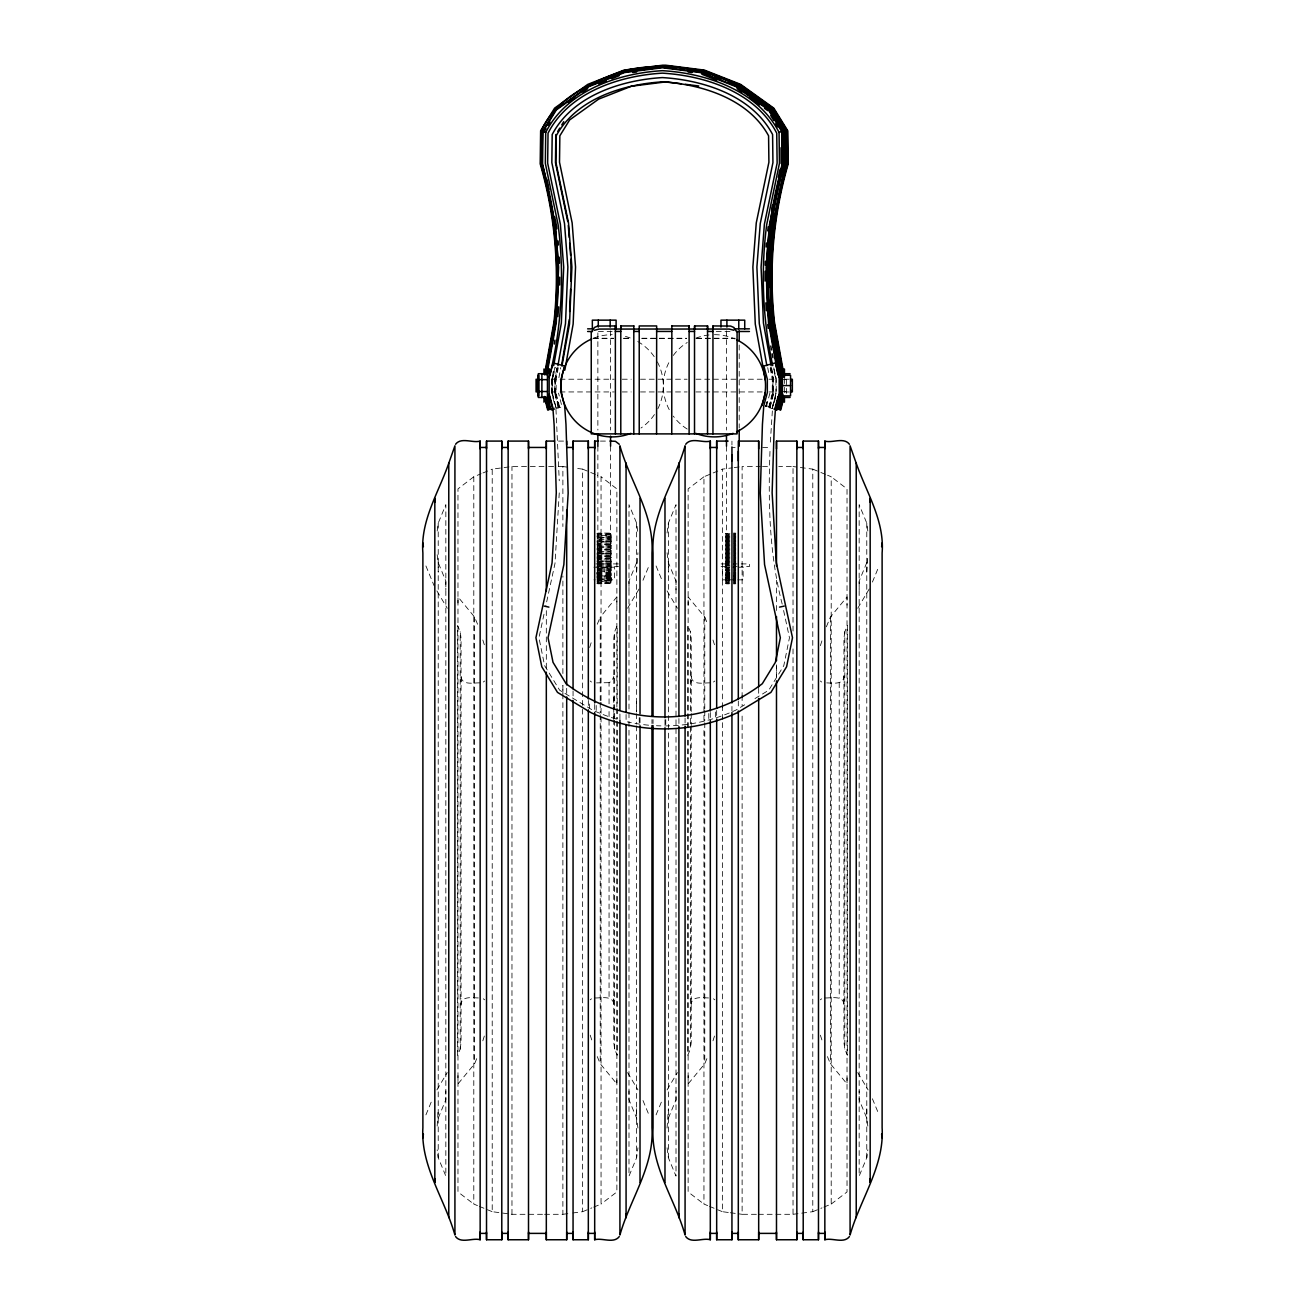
<?xml version="1.0" encoding="UTF-8"?>
<svg xmlns="http://www.w3.org/2000/svg" width="1305" height="1305" viewBox="0 0 1305 1305"><rect width="100%" height="100%" fill="white"/><g stroke="black" fill="none" stroke-linecap="round" stroke-linejoin="round"><path stroke-width="0.75" stroke-dasharray="5 3.75" d="M477.467 1205.592L473.797 1204.075L473.797 476.765L481.154 473.715M542.505 1214.303L511.968 1214.303L492.213 1211.692L492.213 469.131L511.968 466.538L546.583 466.538M511.968 1214.303L511.968 466.538M546.322 668.127L546.322 609.337M544.544 1214.303L562.879 1214.303L562.879 685.533L562.879 693.559M562.879 673.51L562.879 576.043M558.801 466.538L562.879 466.538L562.879 526.535M572.748 1212.998L582.634 1211.692L582.634 469.131L576.712 468.365M600.235 714.683L600.235 1063.738L616.874 1083.949L616.874 1075.646M600.235 700.606L600.235 617.086L616.874 596.891L616.874 605.177M593.693 1207.125L601.05 1204.075L601.05 702.449M601.05 700.442L601.05 476.765L597.364 475.232M609.06 703.803L609.06 682.662L611.915 681.014L613.774 676.512L613.774 682.107M613.774 719.447L613.774 1042.499L614.639 1049.073L617.183 1055.223L617.183 720.882M613.774 718.517L613.774 638.341L614.639 631.75L617.183 625.617L617.183 706.723M614.639 720.376L614.639 1049.073M614.639 718.403L614.639 631.75M616.874 721.176L616.874 1191.938L601.05 1204.075M616.874 707.049L616.874 488.902L601.05 476.765M628.994 712.758L628.994 1176.115L636.628 1157.698L637.933 1147.813M628.994 709.006L628.994 504.709L636.628 523.126L637.933 533.011M636.628 725.89L636.628 1157.698M636.628 711.975L636.628 523.126M690.361 718.403L690.361 1049.073L687.817 1055.223L687.817 625.617L690.361 631.75L691.226 638.341L691.226 711.486M690.361 710.556L690.361 631.75M691.226 725.433L691.226 1042.499L690.361 1049.073M707.636 1205.592L703.95 1204.075L703.95 728.353M703.95 720.376L703.95 476.765L711.307 473.715M704.765 708.648L704.765 617.086L688.126 596.891L688.126 605.177M728.288 1212.476L722.366 1211.692L722.366 717.864M722.366 707.685L722.366 469.131L732.252 467.843M756.378 1214.303L742.121 1214.303L742.121 713.59M742.121 697.555L742.121 466.538L760.456 466.538M776.491 676.871L776.491 664.832M776.491 610.495L776.491 580.236M786.524 379.641L786.524 397.454M758.417 1214.303L793.032 1214.303L793.032 645.323M793.032 631.065L793.032 466.538L778.775 466.538M793.032 1214.303L812.787 1211.692L812.787 469.131L793.032 466.538M823.847 1207.125L831.203 1204.075L831.203 476.765L827.533 475.232M769.983 451.4C768.09 502.637 769.281 554.674 782.299 604.46M770.342 442.118L772.593 407.274L775.708 395.758M559.258 492.882L555 563.401L545.686 606.417M437.175 531.037L438.219 523.126L445.837 504.709L445.837 1176.115L438.219 1157.698L437.175 1149.803M437.175 1126.085L438.219 1108.712M460.192 1049.073L461.057 1042.499L461.057 638.341L460.192 631.75L457.647 625.617L457.647 1055.223L460.192 1049.073L460.192 631.75M636.628 572.128L637.933 552.782M667.067 533.011L668.372 523.126L676.006 504.709L676.006 1176.115L668.372 1157.698L667.067 1147.813M667.067 1128.058L668.372 1108.712M844.808 631.75L843.944 638.341L843.944 1042.499L844.808 1049.073L847.353 1055.223L847.353 625.617L844.808 631.75L844.808 1049.073M866.781 572.128L867.825 554.755M867.825 531.037L866.781 523.126L859.163 504.709L859.163 1176.115L866.781 1157.698L867.825 1149.803M553.255 371.599L551.852 379.364L551.852 393.555L555.033 405.92M552.521 379.429L553.907 371.664M558.442 407.878L554.788 393.653L554.788 379.282L556.941 367.651M554.886 379.657L557.056 367.619M555.375 379.706L557.773 367.7M558.246 367.798L556.158 379.429L556.158 393.457L559.763 407.503M558.899 377.651L560.71 367.619M544.006 614.247L538.949 637.721L544.609 665.648L559.649 690.215L592.34 710.002A170.368 170.368 0 0 0 617.966 719.495M765.66 406.654L767.161 400.814M765.904 406.72L767.405 400.863M769.885 393.115L766.361 406.85L772.429 408.579M768.661 407.503L772.266 393.457L772.266 379.429L770.162 367.798M769.314 406.654L772.805 393.017L772.805 379.739L770.635 367.7M769.281 407.682L773.049 393.05M769.999 406.85L773.522 393.115M769.966 407.878L773.62 393.653L773.62 379.282L771.516 367.651M772.739 405.757L775.904 393.457M772.169 408.514L774.958 397.601M774.289 402.38L775.643 397.079M555.033 367.26L552.178 377.944L552.178 393.833L555.816 407.274M589.632 647.541L592.013 640.005M482.817 1040.819L485.215 1033.283M820.388 645.665L822.183 640.005M712.987 1040.819L715.368 1033.283M597.266 624.247L600.235 617.086M636.628 562.651L628.994 581.068L628.994 589.909M642.99 580.268L648.928 565.946M425.919 1114.878L432.591 1098.761M438.219 1118.173L445.837 1099.756L445.837 1090.931M457.973 1075.646L457.973 1083.949L474.612 1063.738L477.565 1056.593M826.359 626.808L830.388 617.086L847.027 596.891L847.027 605.177M866.781 562.651L859.163 581.068L859.163 589.909M872.409 582.063L879.081 565.946M656.072 1114.878L662.01 1100.555M668.372 1118.173L676.006 1099.756L676.006 1090.931M688.126 1075.646L688.126 1083.949L704.765 1063.738L707.734 1056.593M627.575 608.26L640.021 587.429M436.898 1089.92L447.272 1072.58M857.728 608.26L870.174 587.429M667.051 1089.92L677.425 1072.58M597.886 534.398L597.038 533.729L597.886 533.076L610.593 533.076L611.441 533.729L610.593 534.398L597.038 535.05L610.593 535.702L611.441 536.371L610.593 537.024L597.038 537.693L610.593 538.345L611.441 537.693L610.593 537.024M597.886 537.024L597.038 536.371L597.886 535.702M610.593 538.345L611.441 538.998L610.593 539.666L597.886 539.666L597.038 538.998L597.886 538.345M597.886 543.614L597.038 544.267L597.886 544.935L611.441 544.267L597.886 543.614L597.038 542.962L597.886 542.293L611.441 541.64L597.886 540.988L597.038 540.319L597.886 539.666M597.886 542.293L597.038 541.64L597.886 540.988M610.593 544.935L611.441 545.588L610.593 546.257L597.886 546.257L597.038 545.588L597.886 544.935M610.593 535.702L611.441 535.05L610.593 534.398M610.593 546.257L611.441 546.909L610.593 547.562L597.886 547.562L597.038 546.909L597.886 546.257M597.886 548.883L597.038 549.552L597.886 550.204L611.441 549.552L597.886 548.883L597.038 548.231L597.886 547.562M610.593 550.204L611.441 550.857L610.593 551.526L597.886 551.526L597.038 550.857L597.886 550.204M610.593 540.988L611.441 540.319L610.593 539.666M597.886 555.473L597.038 556.126L597.886 556.795L611.441 556.126L597.886 555.473L597.038 554.821L597.886 554.152L611.441 553.499L597.886 552.831L597.038 552.178L597.886 551.526M597.886 554.152L597.038 553.499L597.886 552.831M610.593 543.614L611.441 542.962L610.593 542.293M610.593 562.064L611.441 562.716L610.593 563.385L597.886 563.385L597.038 562.716L597.886 562.064L611.441 561.395L597.886 560.742L597.038 560.09L597.886 559.421L611.441 558.768L597.886 558.116L597.038 557.447L597.886 556.795M597.886 559.421L597.038 558.768L597.886 558.116M610.593 548.883L611.441 548.231L610.593 547.562M597.886 562.064L597.038 561.395L597.886 560.742M610.593 552.831L611.441 552.178L610.593 551.526M610.593 563.385L611.441 564.037L610.593 564.69L597.886 564.69L597.038 564.037L597.886 563.385M610.593 564.69L611.441 565.359L610.593 566.011L597.886 566.011L597.038 565.359L597.886 564.69M610.593 555.473L611.441 554.821L610.593 554.152M610.593 568.654L611.441 569.306L610.593 569.975L597.886 569.975L597.038 569.306L597.886 568.654L611.441 567.985L597.886 567.332L597.038 566.68L597.886 566.011M597.886 568.654L597.038 567.985L597.886 567.332M610.593 558.116L611.441 557.447L610.593 556.795M597.886 571.28L597.038 573.254L597.886 579.192L611.441 578.539L610.593 571.28L597.886 571.28L597.038 570.628L597.886 569.975M610.593 560.742L611.441 560.09L610.593 559.421M597.853 582.536L597.005 583.205L597.853 583.857L611.409 583.205L597.005 581.883L611.409 580.562L610.561 575.945L597.853 575.945L597.005 572.65L597.853 571.998M597.853 581.214L597.005 576.614L597.853 575.945M610.593 567.332L611.441 566.68L610.593 566.011M597.886 579.192L597.038 579.844L597.886 580.513L610.593 580.513L611.441 579.844L610.593 579.192M610.593 571.28L611.441 570.628L610.593 569.975M610.561 571.998L611.409 575.293L610.561 575.945M610.561 582.536L611.409 581.883L610.561 581.214M729.136 534.398L725.662 533.729L729.136 533.076M729.136 535.702L726.494 535.702L725.662 535.05L726.494 534.398M729.136 537.024L726.494 537.024L725.662 536.371L726.494 535.702M729.136 538.345L726.494 538.345L725.662 537.693L726.494 537.024M729.136 539.666L726.494 539.666L725.662 538.998L726.494 538.345M729.136 540.988L726.494 540.988L725.662 540.319L726.494 539.666M729.136 542.293L726.494 542.293L725.662 541.64L726.494 540.988M729.136 543.614L726.494 543.614L725.662 542.962L726.494 542.293M729.136 544.935L726.494 544.935L725.662 544.267L726.494 543.614M729.136 546.257L726.494 546.257L725.662 545.588L726.494 544.935M729.136 547.562L726.494 547.562L725.662 546.909L726.494 546.257M729.136 548.883L726.494 548.883L725.662 548.231L726.494 547.562M729.136 550.204L726.494 550.204L725.662 549.552L726.494 548.883M729.136 551.526L726.494 551.526L725.662 550.857L726.494 550.204M729.136 552.831L726.494 552.831L725.662 552.178L726.494 551.526M729.136 554.152L726.494 554.152L725.662 553.499L726.494 552.831M729.136 555.473L726.494 555.473L725.662 554.821L726.494 554.152M729.136 556.795L726.494 556.795L725.662 556.126L726.494 555.473M729.136 558.116L726.494 558.116L725.662 557.447L726.494 556.795M729.136 559.421L726.494 559.421L725.662 558.768L726.494 558.116M729.136 560.742L726.494 560.742L725.662 560.09L726.494 559.421M729.136 562.064L726.494 562.064L725.662 561.395L726.494 560.742M729.136 563.385L726.494 563.385L725.662 562.716L726.494 562.064M729.136 564.69L726.494 564.69L725.662 564.037L726.494 563.385M729.136 566.011L726.494 566.011L725.662 565.359L726.494 564.69M726.494 566.011L725.662 566.68L726.494 567.332L729.136 567.332M729.136 568.654L726.494 568.654L725.662 567.985L726.494 567.332M729.136 569.975L726.494 569.975L725.662 569.306L726.494 568.654M729.136 571.28L726.494 571.28L725.662 570.628L726.494 569.975M729.136 579.192L725.662 578.539L726.494 571.28M729.104 575.945L725.629 575.293L726.477 571.998M729.104 581.214L725.629 580.562L726.477 575.945M726.494 579.192L725.662 579.844L726.494 580.513L729.136 580.513M729.104 582.536L726.477 582.536L725.629 581.883L726.477 581.214M729.12 583.857L726.477 583.857L725.629 583.205L726.477 582.536M473.797 476.765L457.973 488.902L457.973 1191.938L473.797 1204.075M703.95 476.765L688.126 488.902L688.126 1191.938L703.95 1204.075M483.339 682.026L484.644 681.014M713.492 682.026L714.814 681.014M590.186 999.809L591.508 998.798M820.356 999.809L821.661 998.798M831.203 1204.075L847.027 1191.938L847.027 488.902L831.203 476.765M744.666 704.798L736.069 710.002A170.368 170.368 0 0 1 656.431 725.727M754.991 698.55L768.759 690.215L783.799 665.648L789.46 637.721L783.147 608.375M482.997 472.948L492.213 469.131M713.15 472.948L722.366 469.131M826.669 682.89C832.215 682.988 843.503 685.109 843.944 676.512L843.944 682.107M582.634 1211.692L591.85 1207.875M812.787 1211.692L822.003 1207.875M554.804 407.878L562.765 405.61M555.979 408.579L562.047 406.85L558.54 393.115M734.226 467.582L742.121 466.538M609.06 682.662L596.516 682.89M562.879 1214.303L570.774 1213.259M598.391 331.486L612.518 331.486M716.249 331.486L731.404 331.486M593.269 338.24L613.611 338.24M623.659 338.24L631.848 338.24M641.881 338.24L686.528 338.24M696.56 338.24L735.041 338.24M593.269 338.484L613.611 338.484M623.659 338.484L631.848 338.484M641.881 338.484L686.528 338.484M696.56 338.484L735.041 338.484M551.281 379.217L614.247 379.217M622.257 379.217L631.196 379.217M640.494 379.217L687.131 379.217M695.957 379.217L762.74 379.217M769.02 379.217L777.128 379.217M784.24 379.217L792.347 379.217M780.961 379.641L788.204 379.641M780.961 391.516L788.204 391.516M551.281 391.94L614.247 391.94M622.257 391.94L631.196 391.94M640.494 391.94L687.131 391.94M695.957 391.94L762.74 391.94M769.02 391.94L777.128 391.94M784.24 391.94L790.553 391.973M558.54 441.09L564.657 441.09M600.414 441.09L608.048 441.09M731.942 447.452L735.123 447.452M762.626 447.452L770.554 447.452M548.622 466.538L556.762 466.538M762.495 466.538L770.635 466.538M733.475 533.076L735.498 533.076M597.038 533.729L611.441 533.729M725.662 533.729L729.87 533.729M733.557 533.729L735.841 533.729M733.475 534.398L735.498 534.398M597.038 535.05L611.441 535.05M725.662 535.05L729.87 535.05M733.557 535.05L735.841 535.05M733.475 535.702L735.498 535.702M597.038 536.371L611.441 536.371M725.662 536.371L729.87 536.371M733.557 536.371L735.841 536.371M733.475 537.024L735.498 537.024M597.038 537.693L611.441 537.693M725.662 537.693L729.87 537.693M733.557 537.693L735.841 537.693M733.475 538.345L735.498 538.345M597.038 538.998L611.441 538.998M725.662 538.998L729.87 538.998M733.557 538.998L735.841 538.998M733.475 539.666L735.498 539.666M597.038 540.319L611.441 540.319M725.662 540.319L729.87 540.319M733.557 540.319L735.841 540.319M733.475 540.988L735.498 540.988M597.038 541.64L611.441 541.64M725.662 541.64L729.87 541.64M733.557 541.64L735.841 541.64M733.475 542.293L735.498 542.293M597.038 542.962L611.441 542.962M725.662 542.962L729.87 542.962M733.557 542.962L735.841 542.962M733.475 543.614L735.498 543.614M597.038 544.267L611.441 544.267M725.662 544.267L729.87 544.267M733.557 544.267L735.841 544.267M733.475 544.935L735.498 544.935M597.038 545.588L611.441 545.588M725.662 545.588L729.87 545.588M733.557 545.588L735.841 545.588M733.475 546.257L735.498 546.257M597.038 546.909L611.441 546.909M725.662 546.909L729.87 546.909M733.557 546.909L735.841 546.909M733.475 547.562L735.498 547.562M597.038 548.231L611.441 548.231M725.662 548.231L729.87 548.231M733.557 548.231L735.841 548.231M733.475 548.883L735.498 548.883M597.038 549.552L611.441 549.552M725.662 549.552L729.87 549.552M733.557 549.552L735.841 549.552M733.475 550.204L735.498 550.204M597.038 550.857L611.441 550.857M725.662 550.857L729.87 550.857M733.557 550.857L735.841 550.857M733.475 551.526L735.498 551.526M597.038 552.178L611.441 552.178M725.662 552.178L729.87 552.178M733.557 552.178L735.841 552.178M733.475 552.831L735.498 552.831M597.038 553.499L611.441 553.499M725.662 553.499L729.87 553.499M733.557 553.499L735.841 553.499M733.475 554.152L735.498 554.152M597.038 554.821L611.441 554.821M725.662 554.821L729.87 554.821M733.557 554.821L735.841 554.821M733.475 555.473L735.498 555.473M597.038 556.126L611.441 556.126M725.662 556.126L729.87 556.126M733.557 556.126L735.841 556.126M733.475 556.795L735.498 556.795M597.038 557.447L611.441 557.447M725.662 557.447L729.87 557.447M733.557 557.447L735.841 557.447M733.475 558.116L735.498 558.116M597.038 558.768L611.441 558.768M725.662 558.768L729.87 558.768M733.557 558.768L735.841 558.768M733.475 559.421L735.498 559.421M597.038 560.09L611.441 560.09M725.662 560.09L729.87 560.09M733.557 560.09L735.841 560.09M733.475 560.742L735.498 560.742M597.038 561.395L611.441 561.395M725.662 561.395L729.87 561.395M733.557 561.395L735.841 561.395M733.475 562.064L735.498 562.064M597.038 562.716L611.441 562.716M725.662 562.716L729.87 562.716M733.557 562.716L735.841 562.716M733.475 563.385L735.498 563.385M595.912 563.907L618.603 563.907M721.11 563.907L729.12 563.907M733.475 563.907L737.146 563.907M741.142 563.907L749.445 563.907L749.445 566.549L741.142 566.549M597.038 564.037L611.441 564.037M725.662 564.037L729.87 564.037M733.557 564.037L735.841 564.037M733.475 564.69L735.498 564.69M597.038 565.359L611.441 565.359M725.662 565.359L729.87 565.359M733.557 565.359L735.841 565.359M733.475 566.011L735.498 566.011M597.038 566.68L618.603 566.549M721.11 566.549L729.87 566.68M733.475 566.549L737.146 566.549M593.922 567.202L614.508 567.202L614.508 579.844L593.922 579.844M729.642 567.202L722.546 567.202L722.546 579.844L743.132 579.844L743.132 567.202L732.839 567.202M733.475 567.332L735.498 567.332M597.038 567.985L611.441 567.985M725.662 567.985L729.87 567.985M733.557 567.985L735.841 567.985M733.475 568.654L735.498 568.654M597.038 569.306L611.441 569.306M725.662 569.306L729.87 569.306M733.557 569.306L735.841 569.306M733.475 569.975L735.498 569.975M597.038 570.628L611.441 570.628M725.662 570.628L729.87 570.628M733.557 570.628L735.841 570.628M733.475 571.28L735.498 571.28M597.038 571.949L611.441 571.949M725.662 571.949L729.87 571.949M733.459 571.998L735.841 571.949M597.005 572.65L611.409 572.65M725.629 572.65L729.838 572.65M733.475 572.601L735.824 572.65M597.038 573.254L611.441 573.254M725.662 573.254L729.87 573.254M733.459 573.319L735.841 573.254M597.005 573.972L611.409 573.972M725.629 573.972L729.838 573.972M733.475 573.923L735.824 573.972M597.038 574.575L611.441 574.575M725.662 574.575L729.87 574.575M733.459 574.624L735.841 574.575M597.005 575.293L611.409 575.293M725.629 575.293L729.838 575.293M733.475 575.244L735.824 575.293M597.038 575.897L611.441 575.897M725.662 575.897L729.87 575.897M733.557 575.897L735.841 575.897M733.459 575.945L735.465 575.945M597.005 576.614L611.409 576.614M725.629 576.614L729.838 576.614M733.475 576.549L735.824 576.614M597.038 577.218L611.441 577.218M725.662 577.218L729.87 577.218M733.459 577.267L735.841 577.218M597.005 577.919L611.409 577.919M725.629 577.919L729.838 577.919M733.475 577.87L735.824 577.919M597.038 578.539L611.441 578.539M725.662 578.539L729.87 578.539M733.459 578.588L735.841 578.539M733.475 579.192L735.498 579.192M597.005 579.241L611.409 579.241M725.629 579.241L729.838 579.241M733.541 579.241L735.824 579.241M735.498 580.513L733.475 580.513L735.824 580.562M597.005 580.562L611.409 580.562M725.629 580.562L729.838 580.562M733.459 581.214L735.465 581.214M597.005 581.883L611.409 581.883M725.629 581.883L729.838 581.883M733.541 581.883L735.824 581.883M733.459 582.536L735.465 582.536M597.005 583.205L611.409 583.205M725.629 583.205L729.838 583.205M733.541 583.205L735.824 583.205M733.459 583.857L735.465 583.857M480.158 682.89C474.286 682.548 461.742 685.875 461.057 676.512L461.057 682.107M710.312 682.89C704.439 682.548 691.895 685.875 691.226 676.512L691.226 682.107M478.331 997.95C472.785 997.852 461.497 995.715 461.057 1004.312L461.057 998.733M594.689 997.95C600.561 998.292 613.105 994.965 613.774 1004.312L613.774 998.733M708.485 997.95C702.938 997.852 691.666 995.715 691.226 1004.312L691.226 998.733M824.842 997.95C830.714 998.292 843.258 994.965 843.944 1004.312L843.944 998.733M562.879 466.538L566.827 467.06M730.262 1212.737L742.121 1214.303M765.66 405.61L773.604 407.878M812.787 469.131L825.69 474.482M582.634 469.131L595.52 474.482M709.48 1206.358L722.366 1211.692M479.31 1206.358L492.213 1211.692M820.356 681.014L821.661 682.026M590.186 681.014L591.508 682.026M713.492 998.798L714.814 999.809M483.339 998.798L484.644 999.809M477.565 624.247L474.612 617.086L457.973 596.891L457.973 605.177M827.435 1056.593L830.388 1063.738L847.027 1083.949L847.027 1075.646M667.051 590.904L677.425 608.26M857.728 1072.58L868.102 1089.92M436.898 590.904L447.272 608.26M627.575 1072.58L637.949 1089.92M704.765 617.086L707.734 624.247M667.067 552.782L668.372 562.651L676.006 581.068L676.006 589.909M656.072 565.946L662.01 580.268M872.409 1098.761L879.081 1114.878M867.825 1126.085L866.781 1118.173L859.163 1099.756L859.163 1090.931M437.175 554.755L438.219 562.651L445.837 581.068L445.837 589.909M425.919 565.946L434.076 585.651M642.99 1100.555L648.928 1114.878M637.933 1128.058L636.628 1118.173L628.994 1099.756L628.994 1090.931M597.266 1056.593L600.235 1063.738M712.987 640.005L714.781 645.665M820.388 1035.175L822.183 1040.819M482.817 640.005L484.612 645.665M590.219 1035.175L592.013 1040.819M773.865 369.054L776.23 377.944L776.23 393.833M555.604 393.017L559.111 406.654M555.375 393.05L559.127 407.682M554.886 393.115L558.409 406.85M552.521 393.457L556.24 408.514M773.8 367.798L775.904 379.429M771.353 367.619L773.522 379.657M770.88 367.667L773.049 379.706M767.715 367.619L769.151 375.644M555.963 409.232L559.258 480.762M866.781 523.126L866.781 1157.698M866.781 1108.712L866.781 1118.173M839.213 682.662L839.213 998.162M830.388 617.086L830.388 1063.738M784.648 378.548L784.648 392.658M776.491 666.121L776.491 676.202M775.904 393.963L775.904 379.07A413.979 413.979 0 0 1 773.588 369.478M772.919 379.364L772.919 393.555M758.678 688.29L758.678 694.929M742.121 695.549L742.121 705.581M739.201 345.042L739.201 428.007M738.304 700.948L738.304 708.468M731.942 441.09L731.942 444.972M731.942 706.445L731.942 710.98M726.494 330.866L726.494 430.046M726.494 446.228L726.477 583.857M722.366 705.662L722.366 719.903M716.673 710.475L716.673 718.549M715.368 712.024L715.368 718.011M710.312 712.497L710.312 719.006M708.794 713.509L708.794 719.544M704.765 710.654L704.765 720.703M704.765 722.725L704.765 1063.738M691.226 713.476L691.226 724.52M685.076 718.027L685.076 724.112M678.926 718.533L678.926 726.624M668.372 523.126L668.372 1157.698M668.372 562.651L668.372 572.128M665.762 719.561L665.762 725.547M664.979 719.691L664.979 726.135M653.038 719.561L653.038 723.541M651.962 719.561L651.962 723.541M640.021 717.668L640.021 724.096M639.238 717.571L639.238 723.541M636.628 701.535L636.628 711.682M636.628 713.721L636.628 724.063M636.628 1108.712L636.628 1118.173M626.074 714.488L626.074 720.556M619.924 713.982L619.924 720.05M617.183 708.746L617.183 718.859M616.874 708.566L616.874 719.153M613.774 697.523L613.774 705.499M613.774 707.489L613.774 717.456M610.577 330.866L610.577 430.046M610.577 446.228L610.561 583.857M609.06 711.519L609.06 998.162M604.215 567.202L604.215 579.844M600.235 702.612L600.235 712.661M597.869 332.889L597.869 430.046M597.869 446.228L597.853 583.857M596.206 705.467L596.206 711.502M594.689 704.423L594.689 710.98M589.632 704.031L589.632 708.028M588.327 700.475L588.327 711.029M573.058 690.916L573.058 698.942M566.696 688.29L566.696 694.929M555.506 379.364L555.506 393.555M554.837 379.298L554.837 393.637M552.521 393.963L552.521 379.07A413.979 413.979 0 0 0 555.245 367.553M551.428 378.956L551.428 394.11M474.612 617.086L474.612 1063.738M438.219 523.126L438.219 1157.698M438.219 562.651L438.219 572.128M657.377 361.893A51.107 51.107 0 0 1 657.377 409.672M654.441 414.566A51.107 51.107 0 0 1 640.983 428.024M593.53 338.207A51.107 51.107 0 0 1 612.192 334.667M625.421 336.413A51.107 51.107 0 0 1 630.87 338.207M637.754 341.519A51.107 51.107 0 0 1 654.441 356.999M687.229 429.068A51.107 51.107 0 0 1 673.298 416.132M669.237 409.672A51.107 51.107 0 0 1 669.237 361.893M673.298 355.433A51.107 51.107 0 0 1 687.229 342.497M695.744 338.207A51.107 51.107 0 0 1 710.605 334.814M714.422 334.667A51.107 51.107 0 0 1 734.862 338.941M648.618 725.189A170.368 170.368 0 0 1 627.411 721.877"/><path stroke-width="1.5" d="M448.773 1217.598L448.773 463.242L454.923 445.804L454.923 1235.036C444.826 1199.05 420.536 1166.442 422.885 1127.797L422.885 553.026C420.292 520.679 438.545 492.67 448.773 463.242M455.559 1236.569C461.154 1243.959 472.655 1237.548 480.158 1239.75L480.158 441.09C472.655 443.292 461.154 436.881 455.559 444.271M486.52 1239.75L486.52 441.09L501.789 441.09L501.789 1239.75L486.52 1239.75L486.52 1231.969M508.151 1239.75L508.151 441.09L528.509 441.09L528.509 1239.75L508.151 1239.75L508.151 1231.969M566.696 1231.969L566.696 1239.75L546.322 1239.75L546.322 672.157M546.322 591.034L546.322 441.09L554.478 441.09M566.696 1239.75L566.696 696.935M566.696 684.897L566.696 510.173M588.327 1231.969L588.327 1239.75L573.058 1239.75L573.058 700.394M573.058 688.909L573.058 441.09L588.327 441.09L588.327 698.942M588.327 1239.75L588.327 710.475M619.288 1236.569C613.693 1243.959 602.176 1237.548 594.689 1239.75L594.689 712.497M594.689 702.955L594.689 441.09L598.506 441.09M619.924 720.05L619.924 1235.036C630.005 1199.05 654.294 1166.442 651.962 1127.797L651.962 725.547M619.924 709.936L619.924 445.804C630.005 481.79 654.294 514.382 651.962 553.026L651.962 715.58M626.074 724.601L626.074 1217.598L626.074 1213.911M626.074 712.481L626.074 463.242L626.074 466.913M640.021 1182.477L640.021 725.727M640.021 713.656L640.021 498.347M653.038 725.547L653.038 1127.797C650.706 1166.442 674.995 1199.05 685.076 1235.036L685.076 726.135M653.038 715.58L653.038 553.026C650.706 514.382 674.995 481.79 685.076 445.804L685.076 716.005M664.979 1182.477L664.979 727.733M664.979 717.668L664.979 498.347M678.926 726.624L678.926 1217.598L678.926 1213.911M678.926 716.51L678.926 463.242L678.926 466.913M685.712 1236.569C691.307 1243.959 702.824 1237.548 710.312 1239.75L710.312 720.556M710.312 710.98L710.312 441.09C702.824 443.292 691.307 436.881 685.712 444.271M731.942 712.497L731.942 1239.75L716.673 1239.75L716.673 719.006M716.673 708.468L716.673 441.09L728.125 441.09M731.942 702.955L731.942 454.695M758.678 1231.969L758.678 1239.75L738.304 1239.75L738.304 710.98M738.304 698.942L738.304 441.09L758.678 441.09L758.678 448.855M758.678 1239.75L758.678 698.371M758.678 686.903L758.678 441.09M776.491 566.109L776.491 441.09L796.849 441.09L796.849 1239.75L776.491 1239.75L776.491 680.884M776.491 660.819L776.491 616.547M803.211 1239.75L803.211 441.09L818.48 441.09L818.48 1239.75L803.211 1239.75L803.211 1231.969M849.441 1236.569C843.846 1243.959 832.345 1237.548 824.842 1239.75L824.842 441.09C832.345 443.292 843.846 436.881 849.441 444.271M856.227 1217.598L856.227 463.242L850.077 445.804L850.077 1235.036C860.174 1199.05 884.464 1166.442 882.115 1127.797L882.115 553.026C884.708 520.679 866.455 492.67 856.227 463.242M739.804 86.114C704.113 67.86 663.364 61.449 624.116 70.633C591.622 81.938 555.979 97.696 541.135 130.973L540.727 163.859A408.449 408.449 0 0 1 554.446 322.205L544.984 374.714M769.037 322.351A409.444 409.444 0 0 1 782.723 163.712L782.331 131.397L768.857 109.522L736.167 86.114L700.345 71.987L662.385 67.191L624.426 71.987L588.604 86.114L555.93 109.522L542.44 131.397L542.032 163.712A409.444 409.444 0 0 1 555.734 322.351M777.927 374.91L768.466 322.433L766.149 267.297L769.412 224.982L782.184 163.647L781.777 131.56L768.449 109.946L735.906 86.636L700.214 72.558L662.385 67.762L624.557 72.558L588.865 86.636L556.322 109.946L542.994 131.56L542.586 163.647L555.359 224.982L558.622 267.297L556.305 322.433L547.187 372.953M772.739 365.628A413.979 413.979 0 0 1 766.704 224.558L779.444 163.353L779.052 132.441C758.107 90.681 706.38 73.178 662.385 70.682C618.391 73.178 566.664 90.681 545.718 132.441L545.327 163.353L558.083 224.558A413.979 413.979 0 0 1 549.829 375.236M555.832 134.513L555.473 162.652L567.74 221.573M569.306 319.529L561.9 363.671M569.649 311.471L570.579 289.286M570.921 281.228L570.905 259.206M422.885 1137.944L423.391 1134.094M881.609 546.73L882.115 542.896M544.462 374.666L553.94 322.139A408.057 408.057 0 0 0 540.205 163.908L540.629 130.81L554.592 108.152L587.772 84.385L623.986 70.111L662.385 65.25L704.308 70.633L740.408 84.874L773.441 108.543L787.274 130.973L787.698 163.859A408.449 408.449 0 0 0 773.963 322.205L783.783 376.656M546.289 374.845L555.751 322.351M553.646 365.71L561.346 323.053L563.695 267.199L560.383 224.199L547.643 163.109L548.035 133.175C568.915 92.394 619.206 75.706 662.385 73.145C705.565 75.706 755.856 92.394 776.736 133.175L777.128 163.109L764.387 224.199L761.076 267.199L763.441 323.053L771.125 365.71M557.904 365.677L565.489 323.558L567.871 267.117L564.51 223.53L551.836 162.652L552.194 134.513C572.618 95.705 621.05 80.094 662.385 77.582C703.721 80.094 752.153 95.705 772.593 134.513L772.935 162.652L760.26 223.53L756.9 267.117L759.282 323.558L766.867 365.677M561.917 366.085L569.502 324.048L571.9 267.052L568.507 222.91L555.865 162.228L556.191 135.802C576.239 98.919 622.811 84.319 662.385 81.856C701.96 84.319 748.548 98.919 768.58 135.802L768.906 162.228L756.264 222.91L752.871 267.052L755.269 324.048L765.383 380.114M564.837 370.098L573.14 324.048L575.538 267.052L572.145 222.91L559.502 162.228L559.845 135.802L569.633 119.93L598.636 99.131L631.359 86.228L666.023 81.856L681.438 83.797M771.761 209.012L772.593 205.064M778.351 177.382L779.999 169.487M762.006 405.61L765.383 392.495M774.811 409.264L778.155 396.214M775.349 409.411L778.71 396.296M776.606 409.77L779.525 398.4M779.542 400.39L777.095 409.917L773.898 409.003M778.449 409.264L782.282 394.355M778.987 409.411L782.821 394.42M780.243 409.77L783.653 396.508M784.158 396.59L780.749 409.917L777.535 409.003M549.209 377.553L553.108 362.937L564.576 366.004L561.085 379.103L561.085 392.658L564.641 405.773L565.979 424.337L568.164 493.143L563.858 564.608L548.051 637.786L553.026 662.336L566.109 683.722A161.412 161.412 0 0 0 762.299 683.722L775.382 662.336L780.357 637.786L764.567 564.608L760.26 493.143L762.43 424.337L763.784 405.773L767.324 392.658L767.324 379.103L763.833 366.004L775.3 362.937L779.199 377.553M779.199 394.241L775.545 407.78L774.289 425.104L772.12 492.801L776.361 562.993L792.494 637.705L786.605 666.757L770.912 692.384L737.325 712.709A173.353 173.353 0 0 1 591.083 712.709L557.496 692.384L541.803 666.757L535.931 637.705L552.048 562.993L556.289 492.801L554.136 425.104L552.88 407.78L549.209 394.241M543.94 131.87L545.947 128.608M547.953 125.345L549.976 122.083M557.806 131.316L559.78 128.102M561.754 124.905L563.727 121.691M568.311 102.557L574.771 97.924M582.846 92.149L587.69 88.675M594.411 330.263L599.109 329.072L620.886 329.023L620.886 325.94M607.706 77.957L613.138 75.82M598.636 83.846L606.107 80.894M611.702 78.692L619.174 75.739M779.052 132.441L781.777 131.56M782.331 131.397L783.636 130.973L769.803 108.543M782.478 376.786L772.658 322.351A409.444 409.444 0 0 1 786.36 163.712L785.969 131.397L787.274 130.973M551.314 409.917L554.511 409.003M779.509 607.119L784.175 606.107M629.646 69.85L666.023 65.25L704.423 70.111L740.653 84.385L773.816 108.152L787.78 130.81L788.204 163.908A408.057 408.057 0 0 0 774.469 322.139L783.946 374.666M633.79 69.866L637.819 69.361M643.871 68.594L647.9 68.088M653.936 67.322L657.965 66.816M632.697 72.525L636.661 72.036M615.454 329.072L615.454 325.94L597.706 326.054L594.411 327.49L591.247 332.432L591.247 433.896L737.08 433.896L737.08 332.432L733.916 327.49L730.621 326.054L712.954 325.94L712.954 433.896M633.887 325.94L620.788 325.94L620.788 433.896M671.749 325.94L689.187 325.94L689.187 329.072M694.521 329.072L707.538 329.072L707.62 325.94L694.521 325.94L694.521 433.896M587.625 328.844L592.486 328.844M671.847 329.023L620.788 329.072M707.538 329.023L713.052 329.023L713.052 325.94M734.275 328.844L749.445 328.844M671.749 329.072L694.619 329.023L694.619 325.94M712.954 329.072L729.218 329.072L733.916 330.263M587.625 331.486L592.486 331.486M615.373 331.437L620.788 331.437M633.806 331.437L639.222 331.437M656.578 331.437L671.749 331.437M689.105 331.437L694.521 331.437M707.538 331.437L712.954 331.437M736.885 331.486L749.445 331.486M547.448 373.703L538.329 373.703L538.329 397.454L547.448 397.454M782.821 373.703L790.08 373.703M538.329 379.641L547.448 379.641M782.445 385.579L790.553 385.579M538.329 391.516L547.448 391.516M790.08 397.454L782.821 397.454L782.755 402.185M609.957 441.09L615.422 441.302L619.288 444.271M480.158 447.452L486.52 447.452M501.789 447.452L508.151 447.452M528.509 447.452L546.322 447.452M566.696 447.452L573.058 447.452M588.327 447.452L594.689 447.452M710.312 447.452L716.673 447.452M796.849 447.452L803.211 447.452M818.48 447.452L824.842 447.452M480.158 1233.388L486.52 1233.388M501.789 1233.388L508.151 1233.388M528.509 1233.388L546.322 1233.388M566.696 1233.388L573.058 1233.388M588.327 1233.388L594.689 1233.388M710.312 1233.388L716.673 1233.388M731.942 1233.388L738.304 1233.388M758.678 1233.388L776.491 1233.388M796.849 1233.388L803.211 1233.388M818.48 1233.388L824.842 1233.388M688.11 72.036L692.074 72.525M685.288 84.287L698.779 85.983M544.234 606.107L548.916 607.119M541.135 130.973L542.44 131.397M542.994 131.56L545.718 132.441M700.785 70.111L736.999 84.385L772.495 109.522L785.969 131.397M715.124 76.995L720.768 79.214M728.272 82.182L733.916 84.401M701.862 74.271L716.804 80.16M736.77 84.874L772.087 109.946L785.414 131.56L785.838 163.647L773.049 224.982L769.787 267.297L772.12 322.433L781.923 376.851M753.638 97.924L758.482 101.398M737.08 88.675L741.925 92.149M750 97.924L759.689 104.873M764.534 108.348L767.764 110.648M770.178 108.152L784.142 130.81L784.566 163.908A408.057 408.057 0 0 0 770.831 322.139L779.607 370.767M774.42 115.558L776.426 118.82M782.462 128.608L784.484 131.87M770.782 115.558L773.8 120.452M775.806 123.714L777.813 126.977M549.34 395.79L552.602 408.514L547.676 409.917L544.25 396.59M548.035 397.911L550.873 409.003M547.089 398.074L549.96 409.264M546.55 398.172L549.438 409.411M544.772 396.508L548.165 409.77M546.828 179.372L548.883 189.258M554.658 216.924L556.305 224.835A412.527 412.527 0 0 1 556.811 228.848M779.786 374.714L770.325 322.205A408.449 408.449 0 0 1 784.044 163.859L783.636 130.973M769.02 322.351L778.481 374.845M881.609 1134.094L882.115 1137.944M422.885 542.896L423.391 546.73M568.311 225.52L569.225 237.412M569.681 243.35L570.595 255.242M781.043 147.71L781.238 163.549M870.174 502.229L870.174 498.347L870.174 1182.477L870.174 1178.594M824.842 441.09L824.842 448.855M824.842 1231.969L824.842 1239.75M818.48 441.09L818.48 448.855M818.48 1231.969L818.48 1239.75M803.211 441.09L803.211 448.855M796.849 441.09L796.849 448.855M796.849 1231.969L796.849 1239.75M792.347 379.217L792.347 391.94M791.319 379.217L791.319 380.636M791.319 390.521L791.319 391.94M784.452 368.972L784.452 377.276M784.452 397.324L784.452 402.185M782.755 368.972L782.755 377.276M782.445 375.285L782.445 395.872M782.038 368.972L782.038 402.185M781.336 380.44L781.336 375.285L790.553 375.285L790.553 395.872L781.336 395.872L781.336 390.717M780.912 368.972L780.912 381.288M780.912 389.869L780.912 402.185M780.341 368.972L780.341 402.185M779.199 368.972L779.199 402.185M776.491 441.09L776.491 448.855M776.491 1231.969L776.491 1239.75M744.731 328.844L744.731 320.149L720.964 320.149L720.964 327.098M739.201 330.866L739.201 340.98M739.201 430.046L739.201 446.228M738.777 320.149L738.777 328.844M738.304 451.269L738.304 460.828M738.304 1231.969L738.304 1239.75M731.942 446.914L731.942 460.828M731.942 1231.969L731.942 1239.75M726.901 320.149L726.901 327.098M726.494 436.115L726.494 446.228M716.673 441.09L716.673 448.855M716.673 1231.969L716.673 1239.75M710.312 441.09L710.312 448.855M710.312 1231.969L710.312 1239.75M707.538 325.94L707.538 433.896M689.105 325.94L689.105 433.896M671.847 325.94L671.749 433.896M656.578 433.896L656.66 325.94L639.222 325.94L639.222 433.896M633.806 325.94L633.806 433.896M616.107 328.844L616.107 320.149L592.34 320.149L592.34 328.844M615.373 325.94L615.373 433.896M610.577 436.115L610.577 446.228M610.169 320.149L610.169 327.098M598.277 320.149L598.277 327.098M597.869 434.092L597.869 446.228M594.689 441.09L594.689 448.855M594.689 1231.969L594.689 1239.75M588.327 441.09L588.327 448.855M573.058 441.09L573.058 448.855M573.058 1231.969L573.058 1239.75M566.696 441.09L566.696 444.972M549.144 368.972L549.144 402.185M547.448 368.972L547.448 402.185M546.322 441.09L546.322 448.855M546.322 1231.969L546.322 1239.75M545.653 368.972L545.653 373.834M545.653 397.324L545.653 402.185M543.957 368.972L543.957 373.834M543.957 397.324L543.957 402.185M541.885 373.703L541.885 397.454M538.9 375.285L538.9 395.872M537.872 375.285L537.872 395.872M537.089 379.217L537.089 391.94M536.078 379.217L536.078 391.94M528.509 441.09L528.509 448.855M528.509 1231.969L528.509 1239.75M508.151 441.09L508.151 448.855M501.789 441.09L501.789 448.855M501.789 1231.969L501.789 1239.75M486.52 441.09L486.52 448.855M480.158 441.09L480.158 448.855M480.158 1231.969L480.158 1239.75M434.826 502.229L434.826 498.347L434.826 1182.477L434.826 1178.594M630.87 433.358A51.107 51.107 0 0 1 564.983 405.349A51.107 51.107 0 0 1 591.752 338.941M736.607 339.74A51.107 51.107 0 0 1 736.607 431.825M733.084 433.358A51.107 51.107 0 0 1 695.744 433.358M558.671 306.806A412.527 412.527 0 0 1 557.839 316.658M554.935 340.148A412.527 412.527 0 0 1 554.315 344.063M549.372 369.299A412.527 412.527 0 0 1 548.492 373.132M558.067 240.952A412.527 412.527 0 0 1 558.409 244.997M559.192 257.15A412.527 412.527 0 0 1 559.453 263.235M559.698 277.149A412.527 412.527 0 0 1 559.633 285.061M772.919 357.701A412.527 412.527 0 0 1 772.169 353.802M771.467 349.919A412.527 412.527 0 0 1 770.782 346.021M768.221 328.42A412.527 412.527 0 0 1 767.748 324.505M766.41 310.753A412.527 412.527 0 0 1 765.856 302.858M765.089 281.097A412.527 412.527 0 0 1 765.122 271.228M765.252 265.258A412.527 412.527 0 0 1 765.399 261.212M766.214 247.037A412.527 412.527 0 0 1 766.524 242.975M767.731 230.871A412.527 412.527 0 0 1 768.205 226.842M772.103 330.377A412.527 412.527 0 0 1 771.614 326.462M770.766 318.616A412.527 412.527 0 0 1 769.901 308.779M768.824 287.035A412.527 412.527 0 0 1 768.71 277.149M769.037 261.212A412.527 412.527 0 0 1 769.216 257.15M769.999 244.997A412.527 412.527 0 0 1 770.537 238.946"/></g></svg>
